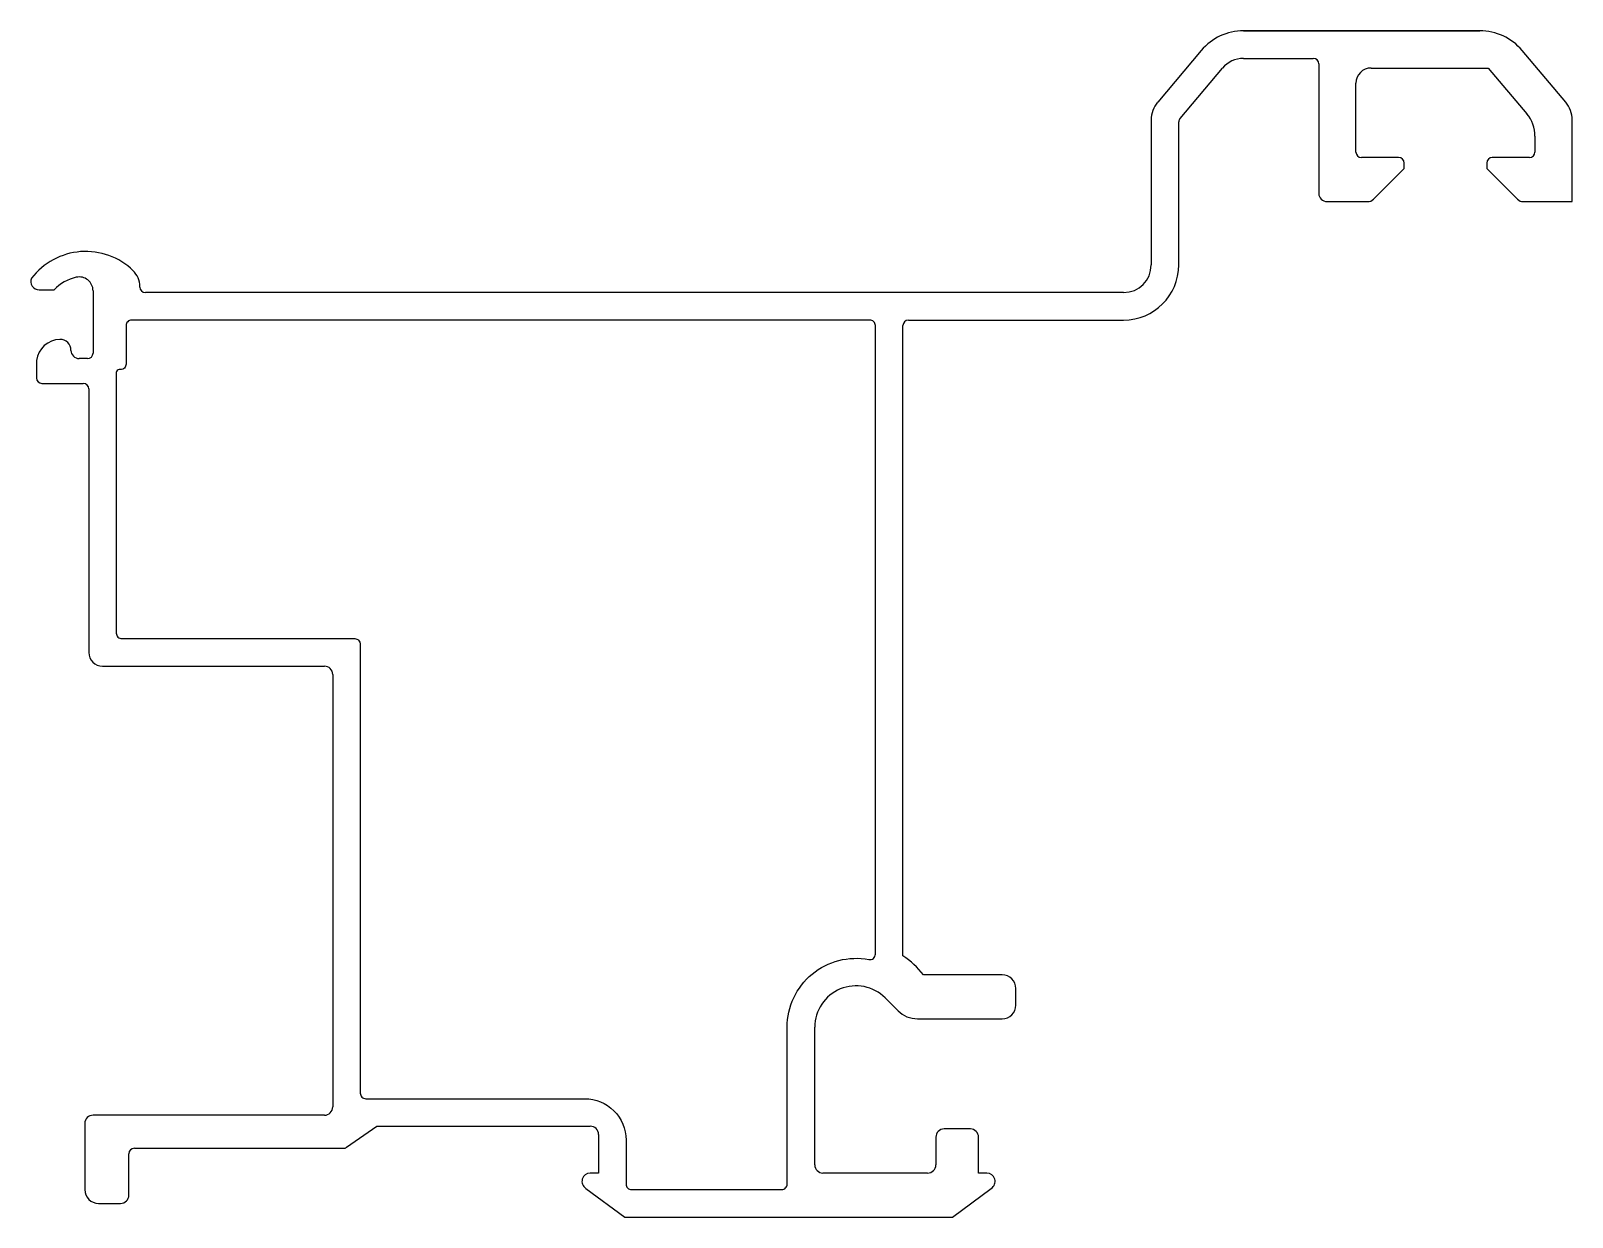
# Model space of a CAD drawing. Extents: x 932.2 to 988.1, y -22.6 to 20.4.
import ezdxf

# ---------------------------------------------------------------- set-up
doc = ezdxf.new("R2010")
doc.units = 0
doc.header["$LTSCALE"] = 15
doc.layers.get('0').update_dxf_attribs({"linetype": 'CONTINUOUS'})

msp = doc.modelspace()

# ---------------------------------------------------------------- linework, layer by layer
for p, q in [((984.795, 20.426), (976.208, 20.426)), ((976.208, 20.426), (984.795, 20.426)), ((974.679, 19.715), (973.095, 17.836)), ((987.909, 17.836), (986.325, 19.715)), ((973.906, 17.247), (975.443, 19.07)), ((976.208, 19.426), (978.744, 19.426)), ((978.944, 19.226), (978.944, 14.526)), ((980.844, 19.076), (985.098, 19.076)), ((985.098, 19.076), (986.5, 17.412)), ((980.294, 16.026), (980.294, 18.526)), ((972.859, 17.191), (972.859, 11.927)), ((973.859, 11.927), (973.859, 17.118)), ((988.144, 14.226), (988.144, 17.191)), ((986.794, 16.607), (986.794, 16.026)), ((981.844, 15.826), (980.494, 15.826)), ((986.594, 15.826), (985.244, 15.826)), ((980.932, 14.314), (982.044, 15.426)), ((982.044, 15.426), (982.044, 15.626)), ((985.044, 15.626), (985.044, 15.426)), ((985.044, 15.426), (986.156, 14.314)), ((979.244, 14.226), (980.72, 14.226)), ((986.368, 14.226), (988.144, 14.226)), ((932.484, 11.027), (933.032, 11.027)), ((934.442, 10.992), (934.442, 9.527)), ((936.142, 11.127), (936.142, 11.145)), ((971.859, 10.927), (936.342, 10.927)), ((934.442, 9.527), (934.442, 8.727)), ((963.847, -13.15), (963.847, 9.727)), ((964.047, 9.927), (971.859, 9.927)), ((932.388, 8.458), (932.388, 7.827)), ((933.642, 8.827), (933.642, 8.827)), ((934.242, 8.527), (933.942, 8.527)), ((932.588, 7.627), (934.088, 7.627)), ((934.288, 7.427), (934.288, -1.536)), ((934.288, -1.536), (934.288, -2.136)), ((934.788, -2.636), (942.844, -2.636)), ((943.144, -2.936), (943.144, -18.636)), ((967.444, -13.836), (964.591, -13.836)), ((967.944, -14.936), (967.944, -14.336)), ((963.205, -14.679), (963.669, -15.144)), ((964.376, -15.436), (967.444, -15.436)), ((960.644, -20.736), (960.644, -15.74)), ((942.844, -18.936), (934.444, -18.936)), ((934.144, -19.236), (934.144, -21.636)), ((943.646, -20.101), (944.744, -19.336)), ((944.744, -19.336), (952.494, -19.336)), ((966.294, -19.436), (965.344, -19.436)), ((935.944, -20.136), (943.532, -20.136)), ((952.794, -19.636), (952.794, -21.036)), ((965.044, -19.736), (965.044, -20.736)), ((966.594, -21.036), (966.594, -19.736)), ((935.744, -21.836), (935.744, -20.336)), ((952.794, -21.036), (952.494, -21.036)), ((964.744, -21.036), (960.944, -21.036)), ((966.894, -21.036), (966.594, -21.036)), ((952.335, -21.591), (953.744, -22.636)), ((965.644, -22.636), (967.053, -21.591)), ((934.644, -22.136), (935.444, -22.136)), ((953.744, -22.636), (965.644, -22.636))]:
    msp.add_line(p, q)
msp.add_lwpolyline([(944.144, -18.136, 0.414214), (944.344, -18.336), (952.294, -18.336, -0.414214), (953.794, -19.836), (953.794, -21.436, 0.414214), (953.994, -21.636), (959.444, -21.636, 0.414214), (959.644, -21.436), (959.644, -15.74, -0.470234), (962.61, -13.284, 0.470234), (962.847, -13.087), (962.847, 9.727, 0.414214), (962.647, 9.927), (935.842, 9.927, 0.414214), (935.642, 9.727), (935.642, 8.327, -0.414214), (935.442, 8.127), (935.388, 8.127, 0.414214), (935.288, 8.027), (935.288, -1.436, 0.414214), (935.488, -1.636), (943.944, -1.636, -0.414214), (944.144, -1.836)], format="xyb", close=True)
for centre, radius, start, end in [((976.208, 18.426), 2, 90, 139.8716), ((984.795, 18.426), 2, 40.1284, 90), ((976.208, 18.426), 1, 90, 139.8716), ((978.744, 19.226), 0.2, 0, 90), ((980.844, 18.526), 0.55, 90, 180), ((973.859, 17.191), 1, 139.8716, 180), ((985.544, 16.607), 1.25, 0, 40.1284), ((987.144, 17.191), 1, 360, 40.1284), ((974.059, 17.118), 0.2, 139.8716, 180), ((980.494, 16.026), 0.2, 180, 270), ((981.844, 15.626), 0.2, 360, 90), ((985.244, 15.626), 0.2, 90, 180), ((986.594, 16.026), 0.2, 270, 0), ((979.244, 14.526), 0.3, 180, 270), ((980.72, 14.526), 0.3, 270, 315), ((986.368, 14.526), 0.3, 225, 270), ((934.176, 9.94), 2.477, 45.9293, 142.5483), ((971.859, 11.927), 2, 270, 0), ((971.859, 11.927), 1, 270, 0), ((932.484, 11.327), 0.3, 156.4218, 270), ((934.176, 9.94), 1.577, 102.5127, 136.4654), ((933.942, 10.992), 0.5, 360, 102.5127), ((935.342, 11.145), 0.8, 0, 45.9293), ((936.342, 11.127), 0.2, 180, 270), ((964.047, 9.727), 0.2, 90, 180), ((933.265, 8.342), 0.884, 91.4814, 172.4751), ((933.242, 8.827), 0.4, 360, 90), ((933.942, 8.827), 0.3, 180, 270), ((934.242, 8.727), 0.2, 270, 360), ((932.588, 7.827), 0.2, 180, 270), ((934.088, 7.427), 0.2, 360, 90), ((934.788, -2.136), 0.5, 180, 270), ((942.844, -2.936), 0.3, 360, 90), ((962.144, -15.74), 3.1, 37.8812, 56.6759), ((967.444, -14.336), 0.5, 0, 90), ((962.144, -15.74), 1.5, 45, 180), ((967.444, -14.936), 0.5, 270, 360), ((964.376, -14.436), 1, 225, 270), ((934.444, -19.236), 0.3, 90, 180), ((942.844, -18.636), 0.3, 270, 0), ((952.494, -19.636), 0.3, 360, 90), ((965.344, -19.736), 0.3, 90, 180), ((966.294, -19.736), 0.3, 360, 90), ((935.944, -20.336), 0.2, 90, 180), ((943.532, -19.936), 0.2, 270, 304.836), ((952.494, -21.336), 0.3, 90, 237.8937), ((960.944, -20.736), 0.3, 180, 270), ((964.744, -20.736), 0.3, 270, 0), ((966.894, -21.336), 0.3, 302.1063, 90), ((934.644, -21.636), 0.5, 180, 270), ((935.444, -21.836), 0.3, 270, 0)]:
    msp.add_arc(centre, radius, start, end)

doc.saveas('drawing.dxf')
